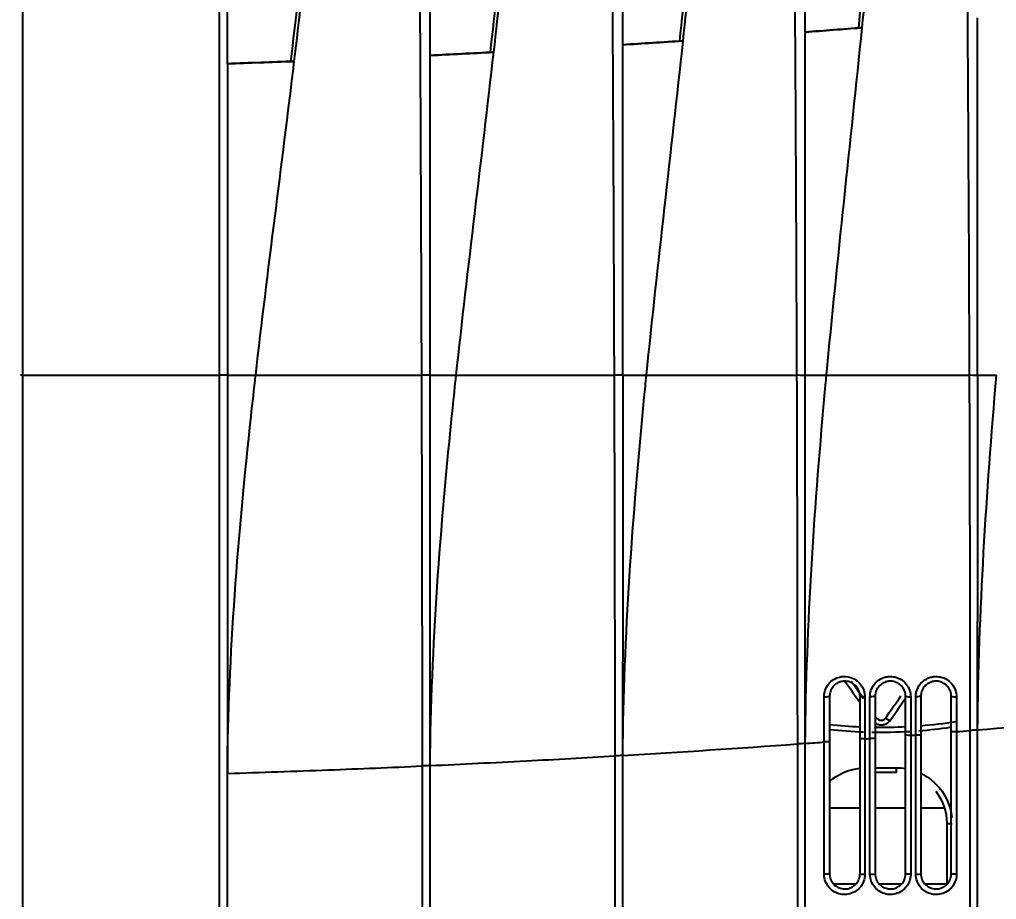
# Model space of a CAD drawing. Header units: millimetres. Extents: x 83042 to 109442, y 67232 to 86252.
# Drawn here: x 98465.6 to 98561.9, y 79878.2 to 79965 of the extents above; entities that cross this region are included whole.
import ezdxf

# ---------------------------------------------------------------- set-up
doc = ezdxf.new("R2010")
doc.units = ezdxf.units.MM
doc.linetypes.add('ACAD_ISO04W100', pattern=[30, 24, -3, 0, -3])
for name, color, linetype in [('DIM', 7, 'Continuous'), ('도면층8', 8, 'Continuous'), ('면적', 241, 'ACAD_ISO04W100')]:
    doc.layers.add(name, color=color, linetype=linetype)
doc.styles.add('HY 울릉도 L', font='malgun.ttf')
doc.styles.add('YOURNAME', font='malgun.ttf')
doc.dimstyles.new('60', dxfattribs={"dimscale": 60, "dimtxt": 2, "dimasz": 1, "dimexe": 1, "dimexo": 1, "dimgap": 1, "dimtad": 1, "dimdec": 0, "dimrnd": 0.05, "dimdsep": 46, "dimlunit": 6, "dimtxsty": 'HY 울릉도 L', "dimblk": 'ARCHTICK', "dimcen": 2.5, "dimdle": 1, "dimclrd": 133, "dimclre": 133, "dimclrt": 30, "dimadec": 0, "dimazin": 0, "dimtfac": 1, "dimtdec": 0, "dimtix": 1, "dimtmove": 2, "dimatfit": 3, "dimldrblk": 'ARCHTICK', "dimfxl": 1, "dimlwd": -1, "dimlwe": -1, "dimarcsym": 0})
doc.dimstyles.new('YOURNAME-50', dxfattribs={"dimscale": 50, "dimtxt": 1.8, "dimasz": 0.9, "dimexe": 1, "dimexo": 3, "dimgap": 0.7, "dimtad": 1, "dimdec": 0, "dimzin": 0, "dimdsep": 46, "dimtxsty": 'YOURNAME', "dimblk": 'ARCHTICK', "dimcen": 0, "dimclrd": 1, "dimclre": 1, "dimclrt": 7, "dimadec": 0, "dimazin": 0, "dimtfac": 1, "dimtdec": 0, "dimtix": 1, "dimtmove": 2, "dimatfit": 3, "dimldrblk": 'ARCHTICK', "dimfxl": 1, "dimtolj": 1, "dimtzin": 0, "dimarcsym": 0})

# ---------------------------------------------------------------- blocks, each defined once
blk = doc.blocks.new('*U16')
at = {"color": 8}
for p, q in [((67.44, 103.098), (67.44, 106.098)), ((59.793, 105.5), (59.94, 105.5)), ((59.94, 103.515), (59.94, 105.683)), ((59.94, 99.018), (59.94, 101.185)), ((67.44, 98.598), (67.44, 101.598)), ((76.319, 101.41), (76.32, 101.41)), ((76.32, 100.591), (76.319, 100.591)), ((59.794, 96.5), (59.94, 96.5)), ((59.94, 94.5), (59.94, 96.687)), ((67.44, 94.756), (67.44, 97.098))]:
    blk.add_line(p, q, dxfattribs=at)
for centre, major_axis, ratio, start_param, end_param in [((77.459, 101), (70.962, 49.985), 0.017143, 1.522775, 1.553151), ((77.745, 100.591), (70.963, 49.485), 0.017199, 1.527422, 1.551665), ((78.307, 101), (70.246, 48.985), 0.017199, 1.535103, 1.559588), ((76.032, 101.819), (-0.286, 0.41), 0.038088, 3.171638, 4.101454), ((76.032, 100.181), (0.286, 0.41), 0.038088, 4.71878, 6.25314), ((77.745, 101.41), (-70.963, 49.485), 0.017199, 1.562687, 1.59367), ((78.307, 101), (-70.246, 48.985), 0.017199, 1.554496, 1.585784), ((71.44, 99.5), (-0.5, 0), 0.00112, 0, 1.53589), ((77.459, 101), (-70.962, 49.985), 0.017143, 1.563014, 1.594553), ((65.94, 94), (0, -0.5), 0.0349, 3.141593, 4.713595)]:
    blk.add_ellipse(centre, major_axis=major_axis, ratio=ratio, start_param=start_param, end_param=end_param, dxfattribs=at)
for points, knots in [([(110.14, 185.7), (92.032, 185.699), (73.953, 185.699), (46.889, 185.699), (37.88, 185.699), (20.18, 185.699), (11.475, 185.699), (2.832, 185.7)], [0, 0, 0, 0, 0.503675, 0.503675, 0.755513, 0.755513, 1, 1, 1, 1]), ([(190.371, 185.7), (187.638, 185.7), (184.904, 185.7), (171.665, 185.7), (161.159, 185.7), (143.898, 185.699), (137.142, 185.699), (123.637, 185.699), (116.888, 185.699), (110.14, 185.7)], [0, 0, 0, 0, 0.1022, 0.1022, 0.494985, 0.494985, 0.747578, 0.747578, 1, 1, 1, 1]), ([(110.14, 166.296), (91.977, 166.294), (73.826, 166.293), (46.682, 166.292), (37.644, 166.292), (19.618, 166.293), (10.613, 166.293), (1.689, 166.294)], [0, 0, 0, 0, 0.5, 0.5, 0.75, 0.75, 1, 1, 1, 1]), ([(110.14, 165.5), (110.14, 165.53), (110.139, 165.586), (110.139, 165.932), (110.14, 166.183), (110.14, 166.296)], [0, 0, 0, 0, 0.392645, 0.726209, 1, 1, 1, 1]), ([(190.882, 166.3), (177.423, 166.3), (163.963, 166.3), (137.048, 166.298), (123.592, 166.297), (110.14, 166.296)], [0, 0, 0, 0, 0.5, 0.5, 1, 1, 1, 1]), ([(1.843, 165.5), (7.542, 165.5), (13.281, 165.5), (24.76, 165.5), (30.507, 165.5), (47.771, 165.5), (59.306, 165.5), (70.862, 165.5)], [0, 0, 0, 0, 0.25, 0.25, 0.5, 0.5, 1, 1, 1, 1]), ([(70.863, 165.5), (70.966, 162.176), (71.189, 155.776), (71.458, 149.365), (71.597, 146.292)], [0, 0, 0, 0, 0.520592, 1, 1, 1, 1]), ([(70.863, 165.499), (82.607, 165.393), (95.737, 164.324), (108.794, 162.863), (110.142, 162.708)], [0, 0, 0, 0, 0.896674, 1, 1, 1, 1]), ([(110.141, 165.5), (108.709, 165.5), (99.424, 165.501), (90.144, 165.501), (82.301, 165.501)], [0, 0, 0, 0, 0.154173, 1, 1, 1, 1]), ([(110.141, 162.707), (110.141, 161.408), (110.141, 158.777), (110.14, 154.741), (110.14, 150.59), (110.14, 147.777), (110.14, 146.357)], [0, 0, 0, 0, 0.241342, 0.488803, 0.74188, 1, 1, 1, 1]), ([(141.11, 159.149), (141.109, 159.188), (141.108, 159.215), (141.107, 159.237), (141.107, 159.241), (141.107, 159.241)], [0, 0, 0, 0, 0.64921, 0.64921, 1, 1, 1, 1]), ([(141.107, 159.241), (149.253, 158.252), (157.409, 157.333), (170.875, 156.212), (176.163, 155.871), (184.11, 155.578), (186.761, 155.516), (190.041, 155.491), (190.668, 155.488), (191.296, 155.486)], [0, 0, 0, 0, 0.489588, 0.489588, 0.804968, 0.804968, 0.962658, 0.962658, 1, 1, 1, 1]), ([(141.118, 158.897), (149.265, 157.922), (157.423, 157.034), (170.885, 155.951), (176.172, 155.622), (184.115, 155.331), (186.764, 155.268), (190.045, 155.238), (190.676, 155.233), (191.307, 155.23)], [0, 0, 0, 0, 0.48935, 0.48935, 0.804749, 0.804749, 0.962448, 0.962448, 1, 1, 1, 1]), ([(191.7, 146.666), (178.105, 146.666), (164.51, 146.602), (137.32, 146.466), (123.723, 146.399), (110.14, 146.357)], [0, 0, 0, 0, 0.5, 0.5, 1, 1, 1, 1]), ([(71.597, 146.292), (60.013, 146.291), (48.445, 146.29), (25.366, 146.29), (13.839, 146.288), (2.42, 146.291)], [0, 0, 0, 0, 0.5, 0.5, 1, 1, 1, 1]), ([(71.637, 145.5), (71.636, 145.513), (71.634, 145.538), (71.624, 145.722), (71.611, 145.979), (71.602, 146.187), (71.597, 146.292)], [0, 0, 0, 0, 0.261766, 0.499771, 0.747287, 1, 1, 1, 1]), ([(110.14, 145.5), (110.14, 145.533), (110.139, 145.594), (110.139, 145.972), (110.14, 146.237), (110.14, 146.357)], [0, 0, 0, 0, 0.391416, 0.725001, 1, 1, 1, 1]), ([(2.569, 145.5), (13.97, 145.5), (25.479, 145.5), (48.522, 145.5), (60.071, 145.5), (71.637, 145.5)], [0, 0, 0, 0, 0.5, 0.5, 1, 1, 1, 1]), ([(71.639, 145.5), (71.782, 142.342), (72.079, 136.274), (72.417, 130.194), (72.589, 127.287)], [0, 0, 0, 0, 0.521593, 1, 1, 1, 1]), ([(71.639, 145.5), (83.396, 145.394), (96.264, 144.396), (109.068, 143.043), (110.141, 142.927)], [0, 0, 0, 0, 0.916145, 1, 1, 1, 1]), ([(110.141, 142.925), (110.141, 141.693), (110.141, 139.195), (110.14, 135.357), (110.14, 131.399), (110.14, 128.714), (110.14, 127.355)], [0, 0, 0, 0, 0.240345, 0.487395, 0.740764, 1, 1, 1, 1]), ([(142, 139.557), (150.164, 138.618), (158.339, 137.744), (171.827, 136.68), (177.123, 136.357), (185.079, 136.078), (187.733, 136.019), (191.016, 135.996), (191.643, 135.993), (192.27, 135.991)], [0, 0, 0, 0, 0.489674, 0.489674, 0.805044, 0.805044, 0.962728, 0.962728, 1, 1, 1, 1]), ([(142.019, 139.22), (142.018, 139.228), (142.018, 139.237), (142.016, 139.263), (142.015, 139.28), (142.015, 139.297)], [0, 0, 0, 0, 0.330714, 0.330714, 1, 1, 1, 1]), ([(142.016, 139.218), (150.18, 138.295), (158.354, 137.453), (171.837, 136.426), (177.132, 136.115), (185.084, 135.839), (187.737, 135.779), (191.021, 135.75), (191.653, 135.746), (192.285, 135.743)], [0, 0, 0, 0, 0.489359, 0.489359, 0.804752, 0.804752, 0.962449, 0.962449, 1, 1, 1, 1]), ([(72.589, 127.287), (61, 127.286), (49.428, 127.284), (26.337, 127.283), (14.808, 127.282), (3.367, 127.283)], [0, 0, 0, 0, 0.5, 0.5, 1, 1, 1, 1]), ([(72.639, 126.5), (72.637, 126.522), (72.632, 126.566), (72.612, 126.883), (72.596, 127.154), (72.589, 127.287)], [0, 0, 0, 0, 0.341178, 0.674287, 1, 1, 1, 1]), ([(110.14, 126.5), (110.14, 126.533), (110.139, 126.594), (110.139, 126.971), (110.139, 127.236), (110.14, 127.355)], [0, 0, 0, 0, 0.391478, 0.72506, 1, 1, 1, 1]), ([(192.775, 127.689), (179.001, 127.689), (165.226, 127.621), (137.678, 127.474), (123.901, 127.401), (110.14, 127.355)], [0, 0, 0, 0, 0.5, 0.5, 1, 1, 1, 1]), ([(3.51, 126.5), (14.935, 126.5), (26.45, 126.5), (49.51, 126.5), (61.066, 126.5), (72.639, 126.5)], [0, 0, 0, 0, 0.5, 0.5, 1, 1, 1, 1]), ([(72.64, 126.5), (84.41, 126.394), (96.94, 125.471), (109.417, 124.233), (110.141, 124.16)], [0, 0, 0, 0, 0.941987, 1, 1, 1, 1]), ([(110.141, 124.158), (110.141, 122.989), (110.14, 120.616), (110.14, 116.969), (110.14, 113.202), (110.14, 110.644), (110.14, 109.349)], [0, 0, 0, 0, 0.239883, 0.486718, 0.740192, 1, 1, 1, 1]), ([(143.116, 120.876), (151.3, 119.986), (159.492, 119.159), (173.003, 118.152), (178.306, 117.846), (186.272, 117.582), (188.93, 117.527), (192.215, 117.505), (192.842, 117.502), (193.469, 117.501)], [0, 0, 0, 0, 0.489761, 0.489761, 0.805115, 0.805115, 0.962792, 0.962792, 1, 1, 1, 1]), ([(143.133, 120.633), (143.135, 120.614), (143.136, 120.594), (143.138, 120.564), (143.138, 120.554), (143.139, 120.545)], [0, 0, 0, 0, 0.680041, 0.680041, 1, 1, 1, 1]), ([(143.136, 120.543), (151.318, 119.67), (159.508, 118.875), (173.014, 117.906), (178.315, 117.611), (186.278, 117.35), (188.933, 117.293), (192.221, 117.266), (192.854, 117.262), (193.486, 117.259)], [0, 0, 0, 0, 0.489376, 0.489376, 0.804759, 0.804759, 0.96245, 0.96245, 1, 1, 1, 1]), ([(73.766, 109.28), (62.172, 109.278), (50.594, 109.276), (27.488, 109.274), (15.954, 109.273), (4.492, 109.275)], [0, 0, 0, 0, 0.5, 0.5, 1, 1, 1, 1]), ([(73.827, 108.5), (73.824, 108.521), (73.819, 108.564), (73.795, 108.875), (73.776, 109.145), (73.766, 109.28)], [0, 0, 0, 0, 0.336576, 0.66963, 1, 1, 1, 1]), ([(110.14, 108.5), (110.139, 108.532), (110.138, 108.593), (110.138, 108.966), (110.139, 109.23), (110.14, 109.349)], [0, 0, 0, 0, 0.391619, 0.725197, 1, 1, 1, 1]), ([(194.054, 109.71), (180.065, 109.711), (166.077, 109.638), (138.101, 109.478), (124.113, 109.398), (110.14, 109.349)], [0, 0, 0, 0, 0.5, 0.5, 1, 1, 1, 1]), ([(4.63, 108.5), (16.079, 108.5), (27.6, 108.5), (50.68, 108.5), (62.245, 108.5), (73.827, 108.5)], [0, 0, 0, 0, 0.5, 0.5, 1, 1, 1, 1]), ([(73.828, 108.5), (85.608, 108.394), (97.739, 107.55), (109.827, 106.432), (110.141, 106.403)], [0, 0, 0, 0, 0.974091, 1, 1, 1, 1]), ([(60.916, 102.616), (60.839, 102.616), (60.763, 102.62), (60.464, 102.655), (60.242, 102.72), (59.838, 102.918), (59.65, 103.054), (59.334, 103.376), (59.201, 103.567), (59.01, 103.976), (58.949, 104.2), (58.912, 104.567), (58.913, 104.711), (58.955, 105.074), (59.018, 105.295), (59.212, 105.698), (59.345, 105.886), (59.66, 106.202), (59.847, 106.335), (60.248, 106.53), (60.467, 106.594), (60.764, 106.628), (60.84, 106.633), (60.916, 106.633)], [0, 0, 0, 0, 0.036246, 0.036246, 0.144196, 0.144196, 0.252559, 0.252559, 0.361022, 0.361022, 0.469276, 0.469276, 0.536851, 0.536851, 0.643802, 0.643802, 0.750668, 0.750668, 0.857276, 0.857276, 0.963954, 0.963954, 1, 1, 1, 1]), ([(60.965, 106.098), (60.908, 106.097), (60.851, 106.094), (60.629, 106.069), (60.464, 106.021), (60.164, 105.876), (60.024, 105.776), (59.788, 105.54), (59.688, 105.4), (59.543, 105.099), (59.495, 104.934), (59.464, 104.662), (59.463, 104.555), (59.49, 104.281), (59.537, 104.113), (59.68, 103.808), (59.779, 103.665), (60.016, 103.425), (60.157, 103.323), (60.46, 103.176), (60.626, 103.127), (60.85, 103.101), (60.908, 103.098), (60.965, 103.098)], [0, 0, 0, 0, 0.03612, 0.03612, 0.142967, 0.142967, 0.249485, 0.249485, 0.356064, 0.356064, 0.462661, 0.462661, 0.530041, 0.530041, 0.638131, 0.638131, 0.746663, 0.746663, 0.855313, 0.855313, 0.96366, 0.96366, 1, 1, 1, 1]), ([(60.916, 106.633), (61.248, 106.633), (61.579, 106.633), (63.238, 106.633), (64.566, 106.633), (68.582, 106.633), (71.272, 106.634), (73.963, 106.634), (73.963, 106.634), (73.963, 106.634)], [0, 0, 0, 0, 0.076326, 0.076326, 0.381632, 0.381632, 0.999995, 0.999995, 1, 1, 1, 1]), ([(73.963, 106.634), (73.963, 106.634), (73.963, 106.634), (74.295, 106.634), (74.627, 106.634), (76.116, 106.635), (77.273, 106.635), (78.431, 106.636)], [0, 0, 0, 0, 0.000013, 0.000013, 0.223182, 0.223182, 1, 1, 1, 1]), ([(78.431, 106.636), (78.594, 106.636), (78.759, 106.616), (79.135, 106.521), (79.346, 106.428), (79.72, 106.181), (79.889, 106.022), (80.161, 105.663), (80.267, 105.457), (80.38, 105.105), (80.409, 104.963), (80.443, 104.597), (80.426, 104.367), (80.319, 103.932), (80.228, 103.72), (79.983, 103.344), (79.828, 103.175), (79.474, 102.901), (79.272, 102.793), (78.858, 102.654), (78.642, 102.619), (78.428, 102.618)], [0, 0, 0, 0, 0.077851, 0.077851, 0.185317, 0.185317, 0.293315, 0.293315, 0.401647, 0.401647, 0.469766, 0.469766, 0.577002, 0.577002, 0.684259, 0.684259, 0.791133, 0.791133, 0.897844, 0.897844, 1, 1, 1, 1]), ([(78.465, 103.098), (78.625, 103.098), (78.786, 103.124), (79.097, 103.227), (79.248, 103.308), (79.513, 103.512), (79.629, 103.639), (79.812, 103.919), (79.88, 104.077), (79.96, 104.403), (79.973, 104.574), (79.947, 104.847), (79.925, 104.953), (79.841, 105.216), (79.76, 105.37), (79.557, 105.638), (79.43, 105.757), (79.15, 105.942), (78.992, 106.011), (78.711, 106.082), (78.587, 106.097), (78.465, 106.098)], [0, 0, 0, 0, 0.102245, 0.102245, 0.208882, 0.208882, 0.315495, 0.315495, 0.422426, 0.422426, 0.529438, 0.529438, 0.597522, 0.597522, 0.705987, 0.705987, 0.814273, 0.814273, 0.922037, 0.922037, 1, 1, 1, 1]), ([(110.14, 106.4), (110.14, 105.294), (110.14, 103.046), (110.14, 99.582), (110.14, 95.996), (110.14, 93.56), (110.14, 92.325)], [0, 0, 0, 0, 0.238876, 0.485318, 0.739101, 1, 1, 1, 1]), ([(144.412, 103.223), (152.614, 102.388), (160.824, 101.612), (174.359, 100.666), (179.669, 100.379), (187.644, 100.132), (190.304, 100.08), (193.591, 100.059), (194.218, 100.057), (194.844, 100.055)], [0, 0, 0, 0, 0.489855, 0.489855, 0.805193, 0.805193, 0.962862, 0.962862, 1, 1, 1, 1]), ([(74.263, 102.617), (74.263, 102.617), (74.263, 102.617), (73.931, 102.617), (73.599, 102.617), (71.939, 102.617), (70.61, 102.616), (66.493, 102.616), (63.703, 102.616), (60.916, 102.616)], [0, 0, 0, 0, 0.000004, 0.000004, 0.074608, 0.074608, 0.373021, 0.373021, 1, 1, 1, 1]), ([(78.428, 102.618), (78.096, 102.618), (77.763, 102.618), (76.375, 102.617), (75.319, 102.617), (74.263, 102.617), (74.263, 102.617), (74.263, 102.617)], [0, 0, 0, 0, 0.239348, 0.239348, 0.999986, 0.999986, 1, 1, 1, 1]), ([(144.437, 102.889), (152.636, 102.071), (160.842, 101.327), (174.368, 100.419), (179.677, 100.143), (187.649, 99.898), (190.307, 99.845), (193.599, 99.818), (194.232, 99.815), (194.865, 99.812)], [0, 0, 0, 0, 0.489392, 0.489392, 0.804765, 0.804765, 0.962452, 0.962452, 1, 1, 1, 1]), ([(60.915, 98.097), (60.832, 98.097), (60.747, 98.102), (60.441, 98.141), (60.22, 98.209), (59.817, 98.412), (59.631, 98.55), (59.319, 98.875), (59.189, 99.067), (59.003, 99.478), (58.944, 99.701), (58.912, 100.065), (58.914, 100.208), (58.958, 100.57), (59.023, 100.79), (59.22, 101.192), (59.354, 101.379), (59.672, 101.693), (59.86, 101.825), (60.264, 102.017), (60.485, 102.079), (60.776, 102.11), (60.846, 102.114), (60.916, 102.114)], [0, 0, 0, 0, 0.03981, 0.03981, 0.148007, 0.148007, 0.256203, 0.256203, 0.364183, 0.364183, 0.471842, 0.471842, 0.538525, 0.538525, 0.645662, 0.645662, 0.752693, 0.752693, 0.859719, 0.859719, 0.967018, 0.967018, 1, 1, 1, 1]), ([(60.965, 101.598), (60.913, 101.597), (60.861, 101.595), (60.643, 101.572), (60.477, 101.525), (60.174, 101.382), (60.033, 101.284), (59.795, 101.049), (59.694, 100.91), (59.546, 100.609), (59.497, 100.444), (59.465, 100.174), (59.463, 100.068), (59.487, 99.796), (59.532, 99.629), (59.671, 99.322), (59.768, 99.179), (60.002, 98.936), (60.142, 98.833), (60.444, 98.681), (60.61, 98.631), (60.839, 98.602), (60.902, 98.598), (60.965, 98.598)], [0, 0, 0, 0, 0.03307, 0.03307, 0.140669, 0.140669, 0.24776, 0.24776, 0.354618, 0.354618, 0.461426, 0.461426, 0.527881, 0.527881, 0.635258, 0.635258, 0.743152, 0.743152, 0.851512, 0.851512, 0.960069, 0.960069, 1, 1, 1, 1]), ([(60.916, 102.114), (61.247, 102.114), (61.579, 102.114), (63.238, 102.114), (64.565, 102.114), (68.695, 102.114), (71.498, 102.114), (74.302, 102.115), (74.302, 102.115), (74.302, 102.115)], [0, 0, 0, 0, 0.074389, 0.074389, 0.371944, 0.371944, 0.999996, 0.999996, 1, 1, 1, 1]), ([(70.94, 99.5), (70.94, 99.834), (70.94, 100.167), (70.94, 100.866), (70.94, 101.232), (70.94, 101.598)], [0, 0, 0, 0, 0.476796, 0.476796, 1, 1, 1, 1]), ([(71.422, 101.598), (71.422, 101.565), (71.422, 101.532), (71.422, 100.833), (71.422, 100.166), (71.422, 99.5)], [0, 0, 0, 0, 0.046661, 0.046661, 1, 1, 1, 1]), ([(74.302, 102.115), (74.302, 102.115), (74.302, 102.115), (74.634, 102.115), (74.966, 102.115), (76.341, 102.115), (77.384, 102.115), (78.428, 102.116)], [0, 0, 0, 0, 0.000014, 0.000014, 0.241602, 0.241602, 1, 1, 1, 1]), ([(76.05, 100.173), (75.985, 100.218), (75.926, 100.271), (75.8, 100.415), (75.739, 100.513), (75.654, 100.721), (75.629, 100.834), (75.619, 101.017), (75.623, 101.088), (75.651, 101.269), (75.688, 101.379), (75.765, 101.523), (75.792, 101.566), (75.822, 101.606)], [0, 0, 0, 0, 0.145885, 0.145885, 0.355443, 0.355443, 0.565518, 0.565518, 0.695707, 0.695707, 0.906755, 0.906755, 1, 1, 1, 1]), ([(76.319, 101.41), (76.301, 101.398), (76.284, 101.384), (76.227, 101.332), (76.191, 101.287), (76.137, 101.188), (76.118, 101.133), (76.104, 101.044), (76.102, 101.008), (76.107, 100.918), (76.12, 100.862), (76.163, 100.759), (76.193, 100.71), (76.257, 100.639), (76.286, 100.613), (76.319, 100.591)], [0, 0, 0, 0, 0.066277, 0.066277, 0.243538, 0.243538, 0.419249, 0.419249, 0.527308, 0.527308, 0.701967, 0.701967, 0.877213, 0.877213, 1, 1, 1, 1]), ([(76.32, 101.41), (76.274, 101.378), (76.233, 101.337), (76.167, 101.246), (76.142, 101.195), (76.11, 101.087), (76.103, 101.03), (76.109, 100.919), (76.122, 100.863), (76.164, 100.76), (76.194, 100.711), (76.257, 100.64), (76.287, 100.613), (76.32, 100.591)], [0, 0, 0, 0, 0.175877, 0.175877, 0.351794, 0.351794, 0.527146, 0.527146, 0.701996, 0.701996, 0.876911, 0.876911, 1, 1, 1, 1]), ([(78.428, 102.116), (78.583, 102.116), (78.739, 102.098), (79.108, 102.01), (79.32, 101.919), (79.698, 101.676), (79.869, 101.519), (80.145, 101.163), (80.254, 100.959), (80.37, 100.61), (80.4, 100.47), (80.44, 100.106), (80.427, 99.877), (80.326, 99.44), (80.238, 99.227), (80, 98.848), (79.847, 98.677), (79.498, 98.397), (79.297, 98.286), (78.875, 98.137), (78.649, 98.099), (78.426, 98.098)], [0, 0, 0, 0, 0.073729, 0.073729, 0.181483, 0.181483, 0.289444, 0.289444, 0.397393, 0.397393, 0.464668, 0.464668, 0.571754, 0.571754, 0.678827, 0.678827, 0.785803, 0.785803, 0.892946, 0.892946, 1, 1, 1, 1]), ([(78.465, 98.598), (78.632, 98.598), (78.801, 98.627), (79.117, 98.737), (79.268, 98.82), (79.529, 99.029), (79.644, 99.157), (79.822, 99.44), (79.888, 99.598), (79.963, 99.924), (79.973, 100.096), (79.943, 100.368), (79.92, 100.472), (79.833, 100.733), (79.751, 100.885), (79.544, 101.151), (79.416, 101.268), (79.133, 101.45), (78.974, 101.518), (78.698, 101.584), (78.581, 101.597), (78.465, 101.598)], [0, 0, 0, 0, 0.107278, 0.107278, 0.214509, 0.214509, 0.321349, 0.321349, 0.428125, 0.428125, 0.534902, 0.534902, 0.602044, 0.602044, 0.709956, 0.709956, 0.818084, 0.818084, 0.926117, 0.926117, 1, 1, 1, 1]), ([(60.915, 93.578), (60.824, 93.578), (60.733, 93.584), (60.42, 93.628), (60.199, 93.698), (59.799, 93.905), (59.614, 94.045), (59.307, 94.373), (59.179, 94.565), (58.998, 94.975), (58.941, 95.199), (58.911, 95.561), (58.915, 95.702), (58.96, 96.062), (59.027, 96.283), (59.227, 96.685), (59.363, 96.871), (59.684, 97.184), (59.874, 97.314), (60.28, 97.503), (60.503, 97.564), (60.789, 97.591), (60.852, 97.595), (60.915, 97.595)], [0, 0, 0, 0, 0.043237, 0.043237, 0.151417, 0.151417, 0.259221, 0.259221, 0.366628, 0.366628, 0.473779, 0.473779, 0.539795, 0.539795, 0.647301, 0.647301, 0.754686, 0.754686, 0.862228, 0.862228, 0.97008, 0.97008, 1, 1, 1, 1]), ([(74.616, 98.097), (74.616, 98.097), (74.616, 98.097), (74.284, 98.097), (73.952, 98.097), (72.291, 98.097), (70.963, 98.097), (66.727, 98.097), (63.821, 98.097), (60.915, 98.097)], [0, 0, 0, 0, 0.000004, 0.000004, 0.072684, 0.072684, 0.363403, 0.363403, 1, 1, 1, 1]), ([(60.915, 97.595), (61.247, 97.595), (61.579, 97.595), (63.238, 97.595), (64.565, 97.595), (68.812, 97.595), (71.734, 97.595), (74.656, 97.595), (74.656, 97.595), (74.656, 97.595)], [0, 0, 0, 0, 0.072467, 0.072467, 0.362336, 0.362336, 0.999996, 0.999996, 1, 1, 1, 1]), ([(78.426, 98.098), (78.094, 98.098), (77.761, 98.098), (76.491, 98.098), (75.553, 98.097), (74.616, 98.097), (74.616, 98.097), (74.616, 98.097)], [0, 0, 0, 0, 0.261588, 0.261588, 0.999984, 0.999984, 1, 1, 1, 1]), ([(74.656, 97.595), (74.656, 97.595), (74.656, 97.595), (74.988, 97.595), (75.32, 97.595), (76.577, 97.595), (77.501, 97.596), (78.426, 97.596)], [0, 0, 0, 0, 0.000016, 0.000016, 0.264399, 0.264399, 1, 1, 1, 1]), ([(78.426, 97.596), (78.574, 97.596), (78.723, 97.579), (79.086, 97.497), (79.3, 97.408), (79.68, 97.168), (79.852, 97.013), (80.131, 96.66), (80.242, 96.458), (80.361, 96.113), (80.393, 95.975), (80.437, 95.613), (80.427, 95.383), (80.332, 94.945), (80.247, 94.731), (80.014, 94.349), (79.863, 94.175), (79.517, 93.891), (79.317, 93.776), (78.889, 93.62), (78.655, 93.579), (78.424, 93.579)], [0, 0, 0, 0, 0.070469, 0.070469, 0.178273, 0.178273, 0.285981, 0.285981, 0.393451, 0.393451, 0.45984, 0.45984, 0.56702, 0.56702, 0.674158, 0.674158, 0.781457, 0.781457, 0.889124, 0.889124, 1, 1, 1, 1]), ([(60.965, 97.098), (60.918, 97.097), (60.87, 97.095), (60.656, 97.075), (60.489, 97.03), (60.184, 96.888), (60.042, 96.791), (59.801, 96.557), (59.7, 96.418), (59.55, 96.119), (59.499, 95.953), (59.465, 95.684), (59.463, 95.579), (59.485, 95.308), (59.528, 95.141), (59.664, 94.835), (59.759, 94.691), (59.99, 94.446), (60.128, 94.342), (60.428, 94.187), (60.594, 94.135), (60.828, 94.102), (60.897, 94.098), (60.965, 94.098)], [0, 0, 0, 0, 0.029999, 0.029999, 0.138229, 0.138229, 0.245973, 0.245973, 0.35332, 0.35332, 0.460576, 0.460576, 0.526373, 0.526373, 0.633179, 0.633179, 0.740371, 0.740371, 0.848192, 0.848192, 0.95664, 0.95664, 1, 1, 1, 1]), ([(70.852, 97.07), (70.586, 96.53), (70.234, 96.033), (68.931, 94.731), (67.748, 94.167), (66.504, 94.031)], [0, 0, 0, 0, 0.32606, 0.32606, 1, 1, 1, 1]), ([(78.465, 94.098), (78.469, 94.098), (78.474, 94.098), (78.647, 94.099), (78.817, 94.13), (79.134, 94.245), (79.284, 94.33), (79.543, 94.543), (79.656, 94.672), (79.83, 94.958), (79.894, 95.117), (79.965, 95.444), (79.973, 95.616), (79.939, 95.886), (79.915, 95.989), (79.826, 96.247), (79.743, 96.398), (79.534, 96.662), (79.405, 96.777), (79.12, 96.957), (78.96, 97.023), (78.687, 97.085), (78.576, 97.097), (78.465, 97.098)], [0, 0, 0, 0, 0.002854, 0.002854, 0.111107, 0.111107, 0.219012, 0.219012, 0.32633, 0.32633, 0.433264, 0.433264, 0.540124, 0.540124, 0.606323, 0.606323, 0.713618, 0.713618, 0.821361, 0.821361, 0.929377, 0.929377, 1, 1, 1, 1]), ([(74.984, 93.578), (74.984, 93.578), (74.984, 93.578), (74.652, 93.578), (74.32, 93.578), (72.659, 93.578), (71.331, 93.578), (66.973, 93.578), (63.943, 93.578), (60.915, 93.578)], [0, 0, 0, 0, 0.000004, 0.000004, 0.070781, 0.070781, 0.353888, 0.353888, 1, 1, 1, 1]), ([(78.424, 93.579), (78.092, 93.578), (77.76, 93.578), (76.613, 93.578), (75.798, 93.578), (74.984, 93.578), (74.984, 93.578), (74.984, 93.578)], [0, 0, 0, 0, 0.289659, 0.289659, 0.999983, 0.999983, 1, 1, 1, 1]), ([(195.495, 92.711), (181.266, 92.711), (167.036, 92.632), (138.58, 92.459), (124.351, 92.375), (110.14, 92.325)], [0, 0, 0, 0, 0.5, 0.5, 1, 1, 1, 1]), ([(75.094, 92.26), (69.316, 92.26), (63.541, 92.259), (51.832, 92.26), (45.899, 92.26), (33.387, 92.261), (26.808, 92.261), (15.407, 92.262), (10.578, 92.262), (5.759, 92.264)], [0, 0, 0, 0, 0.249054, 0.249054, 0.505367, 0.505367, 0.790188, 0.790188, 1, 1, 1, 1]), ([(75.162, 91.5), (75.16, 91.52), (75.154, 91.561), (75.127, 91.86), (75.105, 92.127), (75.094, 92.26)], [0, 0, 0, 0, 0.333195, 0.666203, 1, 1, 1, 1]), ([(110.14, 91.5), (110.139, 91.531), (110.138, 91.59), (110.138, 91.951), (110.139, 92.209), (110.14, 92.325)], [0, 0, 0, 0, 0.392153, 0.725723, 1, 1, 1, 1]), ([(5.891, 91.5), (10.704, 91.5), (15.527, 91.5), (26.916, 91.5), (33.488, 91.5), (45.99, 91.5), (51.918, 91.5), (63.617, 91.5), (69.388, 91.5), (75.162, 91.5)], [0, 0, 0, 0, 0.20974, 0.20974, 0.494552, 0.494552, 0.750903, 0.750903, 1, 1, 1, 1])]:
    blk.add_open_spline(points, degree=3, knots=knots, dxfattribs=at)
for points in [[(110.137, 185.7), (110.137, 185.805), (110.141, 185.9), (110.145, 185.9)], [(110.14, 185.7), (110.14, 179.232), (110.14, 172.764), (110.14, 166.296)], [(70.861, 165.501), (70.862, 165.498), (70.862, 165.498), (70.863, 165.499)], [(82.301, 165.501), (78.486, 165.501), (74.673, 165.501), (70.862, 165.501)], [(110.14, 165.5), (110.141, 164.559), (110.141, 163.628), (110.141, 162.707)], [(140.882, 165.5), (130.633, 165.5), (120.384, 165.5), (110.141, 165.5)], [(140.882, 165.5), (157.547, 165.5), (174.216, 165.5), (190.884, 165.5)], [(141.118, 158.899), (141.039, 161.099), (140.961, 163.3), (140.882, 165.5)], [(140.886, 165.5), (140.963, 163.351), (141.04, 161.202), (141.116, 159.053)], [(110.141, 162.707), (120.488, 161.521), (130.794, 160.134), (141.118, 158.899)], [(141.11, 159.149), (141.118, 159.087), (141.12, 158.997), (141.118, 158.898)], [(110.14, 146.357), (97.28, 146.316), (84.429, 146.293), (71.597, 146.292)], [(110.14, 145.5), (110.141, 144.632), (110.141, 143.774), (110.141, 142.926)], [(142.016, 139.22), (141.91, 141.314), (141.804, 143.407), (141.698, 145.501)], [(71.637, 145.5), (84.457, 145.5), (97.294, 145.5), (110.14, 145.5)], [(71.637, 145.5), (71.638, 145.5), (71.638, 145.5), (71.639, 145.5)], [(110.14, 145.5), (114.89, 145.5), (119.642, 145.5), (124.395, 145.5)], [(124.395, 145.5), (130.161, 145.5), (135.93, 145.5), (141.698, 145.5)], [(141.698, 145.5), (158.384, 145.5), (175.072, 145.5), (191.758, 145.5)], [(141.701, 145.5), (141.805, 143.432), (141.91, 141.364), (142.015, 139.297)], [(110.141, 142.926), (120.787, 141.779), (131.393, 140.423), (142.016, 139.22)], [(142.001, 139.529), (142, 139.547), (142, 139.557), (142, 139.557)], [(142.002, 139.529), (142.018, 139.478), (142.021, 139.36), (142.016, 139.221)], [(110.14, 127.355), (97.611, 127.313), (85.089, 127.289), (72.589, 127.287)], [(72.639, 126.5), (75.719, 126.5), (78.8, 126.5), (81.882, 126.5)], [(72.639, 126.5), (72.64, 126.5), (72.64, 126.5), (72.64, 126.5)], [(72.64, 126.5), (72.977, 120.777), (73.354, 115.024), (73.766, 109.28)], [(110.14, 126.5), (100.714, 126.5), (91.295, 126.5), (81.882, 126.5)], [(110.14, 126.5), (115.55, 126.5), (120.961, 126.5), (126.374, 126.5)], [(110.14, 126.5), (110.141, 125.709), (110.141, 124.929), (110.141, 124.158)], [(126.374, 126.5), (131.832, 126.5), (137.291, 126.5), (142.751, 126.5)], [(143.136, 120.545), (143.008, 122.53), (142.879, 124.515), (142.751, 126.501)], [(142.751, 126.5), (159.451, 126.5), (176.151, 126.5), (192.852, 126.5)], [(142.753, 126.5), (142.88, 124.544), (143.007, 122.589), (143.133, 120.633)], [(110.141, 124.158), (121.161, 123.049), (132.141, 121.719), (143.136, 120.545)], [(143.117, 120.853), (143.116, 120.868), (143.116, 120.876), (143.116, 120.876)], [(143.117, 120.853), (143.135, 120.807), (143.14, 120.688), (143.137, 120.546)], [(110.14, 109.349), (98.004, 109.306), (85.875, 109.281), (73.766, 109.28)], [(73.827, 108.5), (85.917, 108.5), (98.024, 108.5), (110.14, 108.5)], [(73.827, 108.5), (73.827, 108.5), (73.827, 108.5), (73.828, 108.5)], [(73.828, 108.5), (73.872, 107.879), (73.917, 107.256), (73.963, 106.634)], [(110.14, 108.5), (115.434, 108.5), (120.73, 108.5), (126.027, 108.5)], [(110.14, 108.5), (110.141, 107.785), (110.141, 107.079), (110.14, 106.384)], [(126.027, 108.5), (131.976, 108.5), (137.927, 108.5), (143.878, 108.5)], [(143.999, 108.5), (143.958, 108.5), (143.918, 108.5), (143.878, 108.5)], [(143.999, 108.5), (160.714, 108.5), (177.432, 108.499), (194.149, 108.499)], [(144.437, 102.891), (144.291, 104.761), (144.145, 106.63), (143.999, 108.5)], [(144.001, 108.5), (144.144, 106.668), (144.288, 104.836), (144.431, 103.003)], [(60.965, 106.098), (60.938, 106.098), (60.914, 106.36), (60.916, 106.633)], [(74.005, 106.098), (69.656, 106.098), (65.309, 106.098), (60.965, 106.098)], [(70.061, 106.121), (70.792, 105.283), (71.261, 104.219), (71.388, 103.105)], [(74.005, 106.098), (73.982, 106.098), (73.961, 106.361), (73.963, 106.634)], [(78.465, 106.098), (76.977, 106.098), (75.491, 106.098), (74.005, 106.098)], [(74.93, 102.744), (74.972, 103.87), (75.053, 104.995), (75.174, 106.115)], [(75.688, 106.114), (75.581, 105.112), (75.505, 104.106), (75.461, 103.099)], [(78.431, 106.636), (78.429, 106.362), (78.446, 106.098), (78.465, 106.098)], [(110.141, 106.401), (121.594, 105.335), (133.009, 104.033), (144.437, 102.891)], [(144.414, 103.201), (144.413, 103.215), (144.412, 103.222), (144.412, 103.222)], [(144.414, 103.201), (144.433, 103.155), (144.44, 103.035), (144.437, 102.891)], [(60.965, 103.098), (60.94, 103.098), (60.917, 102.871), (60.916, 102.616)], [(60.965, 103.098), (65.409, 103.098), (69.856, 103.098), (74.306, 103.098)], [(74.263, 102.617), (74.264, 102.872), (74.284, 103.098), (74.306, 103.098)], [(74.263, 102.617), (74.276, 102.449), (74.289, 102.282), (74.302, 102.115)], [(74.306, 103.098), (75.692, 103.098), (77.078, 103.098), (78.465, 103.098)], [(78.428, 102.618), (78.429, 102.873), (78.446, 103.098), (78.465, 103.098)], [(60.916, 102.114), (60.915, 101.847), (60.939, 101.598), (60.965, 101.598)], [(74.344, 101.598), (69.882, 101.598), (65.422, 101.598), (60.965, 101.598)], [(74.344, 101.598), (74.322, 101.598), (74.301, 101.847), (74.302, 102.115)], [(78.465, 101.598), (77.091, 101.598), (75.717, 101.598), (74.344, 101.598)], [(74.982, 98.189), (74.908, 99.44), (74.883, 100.694), (74.908, 101.947)], [(75.419, 101.599), (75.406, 100.596), (75.425, 99.592), (75.476, 98.59)], [(78.465, 101.598), (78.445, 101.598), (78.427, 101.848), (78.428, 102.116)], [(71.422, 99.5), (71.422, 99.195), (71.396, 98.892), (71.345, 98.594)], [(60.915, 98.097), (60.915, 98.359), (60.939, 98.598), (60.965, 98.598)], [(60.965, 98.598), (65.527, 98.598), (70.091, 98.598), (74.659, 98.598)], [(74.616, 98.097), (74.616, 98.359), (74.636, 98.598), (74.659, 98.598)], [(74.659, 98.598), (75.927, 98.598), (77.196, 98.598), (78.465, 98.598)], [(78.465, 98.598), (78.444, 98.598), (78.426, 98.36), (78.426, 98.098)], [(60.915, 97.595), (60.916, 97.334), (60.939, 97.098), (60.965, 97.098)], [(74.616, 98.097), (74.629, 97.93), (74.643, 97.763), (74.656, 97.595)], [(74.656, 97.595), (74.656, 97.334), (74.677, 97.098), (74.699, 97.098)], [(78.465, 97.098), (78.444, 97.098), (78.426, 97.335), (78.426, 97.596)], [(74.699, 97.098), (70.118, 97.098), (65.54, 97.098), (60.965, 97.098)], [(78.465, 97.098), (77.209, 97.098), (75.954, 97.098), (74.699, 97.098)], [(75.389, 94.19), (75.24, 95.218), (75.125, 96.25), (75.044, 97.285)], [(75.574, 97.096), (75.668, 95.938), (75.805, 94.784), (75.983, 93.636)], [(65.94, 94.5), (67.074, 94.5), (68.188, 94.9), (69.064, 95.598)], [(59.966, 94.5), (61.957, 94.5), (63.948, 94.5), (65.94, 94.5)], [(60.915, 93.578), (60.914, 93.846), (60.938, 94.098), (60.965, 94.098)], [(60.965, 94.098), (65.649, 94.098), (70.337, 94.098), (75.027, 94.098)], [(75.027, 94.098), (75.004, 94.098), (74.983, 93.846), (74.984, 93.578)], [(74.984, 93.578), (75.021, 93.138), (75.057, 92.699), (75.094, 92.26)], [(75.027, 94.098), (76.173, 94.098), (77.319, 94.098), (78.465, 94.098)], [(78.465, 94.098), (78.443, 94.098), (78.423, 93.846), (78.424, 93.579)], [(110.14, 92.325), (98.447, 92.283), (86.761, 92.26), (75.094, 92.26)], [(75.162, 91.5), (78.719, 91.5), (82.277, 91.5), (85.837, 91.5)], [(75.162, 91.5), (75.163, 91.5), (75.163, 91.5), (75.164, 91.5)], [(75.164, 91.5), (86.809, 91.393), (98.492, 90.636), (110.14, 89.64)], [(75.164, 91.5), (75.591, 86.417), (76.051, 81.307), (76.538, 76.23)], [(110.14, 91.5), (102.034, 91.5), (93.933, 91.5), (85.837, 91.5)], [(110.14, 91.5), (114.723, 91.5), (119.307, 91.5), (123.893, 91.5)], [(110.14, 91.5), (110.141, 90.866), (110.141, 90.24), (110.14, 89.624)], [(123.893, 91.5), (131.06, 91.5), (138.231, 91.5), (145.401, 91.5)]]:
    blk.add_open_spline(points, degree=3, dxfattribs=at)
blk = doc.blocks.new('_ARCHTICK')
at = {"color": 0, "linetype": 'ByBlock', "const_width": 0.075}
blk.add_lwpolyline([(-0.25, -0.25), (0.25, 0.25)], dxfattribs=at)
blk = doc.blocks.new('*D115')
at = {"layer": 'Defpoints', "color": 0, "transparency": 16777216}
for p in [(98984.011, 80611.026), (99164.011, 80611.026), (99164.011, 80522.547), (95664.011, 72291.026), (95664.011, 71841.026), (95793.059, 71841.026)]:
    blk.add_point(p, dxfattribs=at)
at = {"layer": 'DIM', "color": 133, "transparency": 16777216}
for p, q in [((95793.059, 72351.026), (95793.059, 71781.026)), ((95724.011, 72291.026), (95853.059, 72291.026)), ((95724.011, 71841.026), (95853.059, 71841.026))]:
    blk.add_line(p, q, dxfattribs=at)
at = {"layer": '면적', "color": 1, "lineweight": -2, "transparency": 16777216}
for p, q in [((98984.011, 80522.547), (98939.011, 80522.547)), ((98984.011, 80522.547), (99164.011, 80522.547)), ((99164.011, 80522.547), (99209.011, 80522.547)), ((98984.011, 80461.026), (98984.011, 80472.547)), ((99164.011, 80461.026), (99164.011, 80472.547))]:
    blk.add_line(p, q, dxfattribs=at)
at = {"layer": 'DIM', "color": 133, "transparency": 16777216, "xscale": 60, "yscale": 60, "zscale": 60}
for p, rotation in [((95793.059, 72291.026), 90), ((95793.059, 71841.026), 270)]:
    blk.add_blockref('_ARCHTICK', p, dxfattribs=dict(at, rotation=rotation))
at = {"layer": '면적', "color": 1, "lineweight": -2, "transparency": 16777216, "xscale": 45, "yscale": 45, "zscale": 45}
blk.add_blockref('_ARCHTICK', (98984.011, 80522.547), dxfattribs=at)
at = {"layer": '면적', "color": 1, "lineweight": -2, "transparency": 16777216, "xscale": 45, "yscale": 45, "zscale": 45, "rotation": 180}
blk.add_blockref('_ARCHTICK', (99164.011, 80522.547), dxfattribs=at)
at = {"layer": 'DIM', "color": 30, "transparency": 16777216, "insert": (95671.062, 72066.026), "char_height": 120, "attachment_point": 5, "rotation": 90, "style": 'HY 울릉도 L'}
blk.add_mtext('450', dxfattribs=at)
at = {"layer": '면적', "color": 7, "transparency": 16777216, "insert": (99074.011, 80602.547), "char_height": 90, "attachment_point": 5, "style": 'YOURNAME'}
blk.add_mtext('\\A1;180', dxfattribs=at)

msp = doc.modelspace()

# ---------------------------------------------------------------- block references
at = {"layer": '도면층8', "rotation": 90}
msp.add_blockref('*U16', (98651.573, 79819.762), dxfattribs=at)

# ---------------------------------------------------------------- dimensions: what is measured, and where the dimension line sits
at = {"layer": 'DIM'}
dim = msp.add_linear_dim(base=(95793.059, 71841.026), p1=(95664.011, 72291.026), p2=(95664.011, 71841.026), angle=90, dimstyle='60', dxfattribs=at)
dim.commit()
dim.dimension.update_dxf_attribs({"geometry": '*D115', "text_midpoint": (95671.062, 72066.026)})
at = {"layer": '면적'}
dim = msp.add_linear_dim(base=(99164.011, 80522.547), p1=(98984.011, 80611.026), p2=(99164.011, 80611.026), dimstyle='YOURNAME-50', dxfattribs=at)
dim.commit()
dim.dimension.update_dxf_attribs({"geometry": '*D115', "text_midpoint": (99074.011, 80602.547)})

doc.saveas('drawing.dxf')
